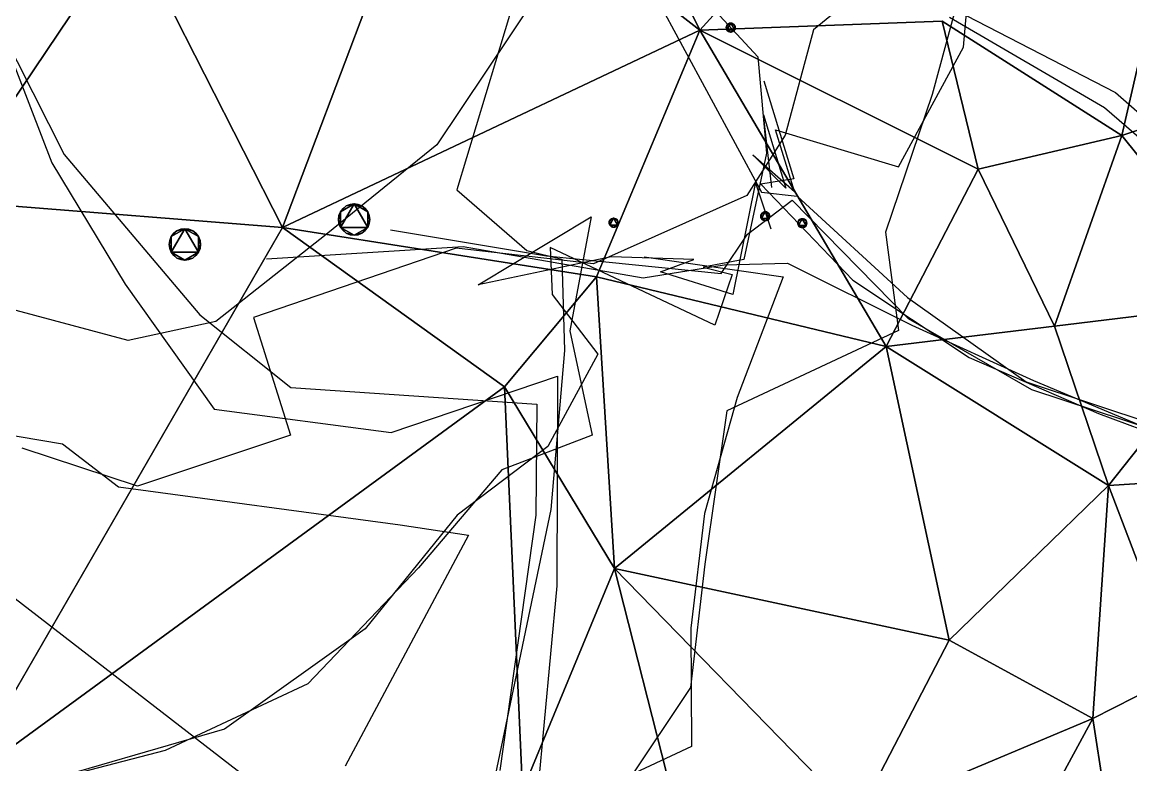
# Model space of a CAD drawing. Header units: metres. Extents: x -1474 to 1301, y -1635 to 1276.
# Drawn here: x -119.9 to 374, y -988.6 to -657.4 of the extents above; entities that cross this region are included whole.
import ezdxf

# ---------------------------------------------------------------- set-up
doc = ezdxf.new("R2010")
doc.units = ezdxf.units.M

msp = doc.modelspace()

# ---------------------------------------------------------------- linework, layer by layer
for p, q in [((64, -569, -2392), (-4, -749, -2420)), ((-4, -749, -2420), (64, -569, -2392)), ((64, -569, -2392), (182, -661, -2390)), ((182, -661, -2390), (64, -569, -2392)), ((138, -571, -2396), (182, -661, -2390)), ((182, -661, -2390), (138, -571, -2396)), ((314.1394, -593.8933, -2500), (232.60669, -660.8932, -2500)), ((299.438, -668.66766, -2500), (305.35022, -602.8741, -2500)), ((-72, -615, -2422), (-154, -737, -2434)), ((-154, -737, -2434), (-72, -615, -2422)), ((-72, -615, -2422), (-4, -749, -2420)), ((-4, -749, -2420), (-72, -615, -2422)), ((109.27551, -614.24927, -2500), (73.693726, -732.2025, -2500)), ((124.752686, -622.368, -2500), (64.733154, -712.20325, -2500)), ((160.5874, -621.78894, -2500), (207.87598, -672.9431, -2500)), ((217, -622, -2412), (182, -661, -2390)), ((182, -661, -2390), (217, -622, -2412)), ((302.12854, -628.40564, -2500), (285.42834, -689.7232, -2500)), ((387, -634, -2390), (370, -708, -2396)), ((370, -708, -2396), (387, -634, -2390)), ((160.9978, -643.5505, -2500), (209.50403, -733.23285, -2500)), ((293.18286, -655.2494, -2500), (362.3313, -695.451, -2500)), ((300.6228, -654.42, -2500), (367.1864, -688.7362, -2500)), ((-129.08875, -661.17786, -2500), (-101.27905, -716.386, -2500)), ((182, -661, -2390), (-4, -749, -2420)), ((-4, -749, -2420), (182, -661, -2390)), ((182, -661, -2390), (136, -771, -2404)), ((136, -771, -2404), (182, -661, -2390)), ((290, -657, -2396), (182, -661, -2390)), ((182, -661, -2390), (290, -657, -2396)), ((182, -661, -2390), (265, -802, -2390)), ((182, -661, -2390), (306, -723, -2402)), ((265, -802, -2390), (182, -661, -2390)), ((306, -723, -2402), (182, -661, -2390)), ((193.80481, -659.3752, -2500), (193.7367, -659.8928, -2500)), ((193.7367, -659.8928, -2500), (193.80481, -660.41046, -2500)), ((194.00464, -658.8928, -2500), (193.80481, -659.3752, -2500)), ((193.80481, -660.41046, -2500), (194.00464, -660.8928, -2500)), ((194.32251, -658.47864, -2500), (194.00464, -658.8928, -2500)), ((194.00464, -660.8928, -2500), (194.32251, -661.307, -2500)), ((194.7367, -658.16077, -2500), (194.32251, -658.47864, -2500)), ((194.32251, -661.307, -2500), (194.7367, -661.6249, -2500)), ((195.21912, -657.961, -2500), (194.7367, -658.16077, -2500)), ((194.7367, -661.6249, -2500), (195.21912, -661.82465, -2500)), ((195.7367, -657.8928, -2500), (195.21912, -657.961, -2500)), ((195.21912, -661.82465, -2500), (195.7367, -661.8928, -2500)), ((196.25427, -657.961, -2500), (195.7367, -657.8928, -2500)), ((195.7367, -661.8928, -2500), (196.25427, -661.82465, -2500)), ((196.7367, -658.16077, -2500), (196.25427, -657.961, -2500)), ((196.25427, -661.82465, -2500), (196.7367, -661.6249, -2500)), ((197.15088, -658.47864, -2500), (196.7367, -658.16077, -2500)), ((196.7367, -661.6249, -2500), (197.15088, -661.307, -2500)), ((197.46875, -658.8928, -2500), (197.15088, -658.47864, -2500)), ((197.15088, -661.307, -2500), (197.46875, -660.8928, -2500)), ((197.66858, -659.3752, -2500), (197.46875, -658.8928, -2500)), ((197.46875, -660.8928, -2500), (197.66858, -660.41046, -2500)), ((197.7367, -659.8928, -2500), (197.66858, -659.3752, -2500)), ((197.66858, -660.41046, -2500), (197.7367, -659.8928, -2500)), ((232.60669, -660.8932, -2500), (220.05933, -707.88385, -2500)), ((290, -657, -2396), (306, -723, -2402)), ((290, -657, -2396), (370, -708, -2396)), ((306, -723, -2402), (290, -657, -2396)), ((370, -708, -2396), (290, -657, -2396)), ((-126.416504, -668.9677, -2500), (-106.663086, -720.09863, -2500)), ((270.41565, -721.9932, -2500), (299.438, -668.66766, -2500)), ((207.87598, -672.9431, -2500), (211.73657, -715.8434, -2500)), ((210.49426, -683.6042, -2500), (223.81982, -727.2731, -2500)), ((285.42834, -689.7232, -2500), (264.70374, -751.13464, -2500)), ((367.1864, -688.7362, -2500), (428.4253, -742.7561, -2500)), ((427, -689, -2396), (370, -708, -2396)), ((370, -708, -2396), (427, -689, -2396)), ((362.3313, -695.451, -2500), (419.05505, -744.7366, -2500)), ((214.05286, -731.0974, -2500), (210.36755, -698.7503, -2500)), ((210.36755, -698.7503, -2500), (220.2655, -731.5341, -2500)), ((224.17029, -732.9578, -2500), (215.62952, -705.5091, -2500)), ((215.62952, -705.5091, -2500), (270.41565, -721.9932, -2500)), ((220.05933, -707.88385, -2500), (202.85718, -734.7643, -2500)), ((370, -708, -2396), (306, -723, -2402)), ((306, -723, -2402), (370, -708, -2396)), ((370, -708, -2396), (340, -793, -2374)), ((340, -793, -2374), (370, -708, -2396)), ((370, -708, -2396), (429, -782, -2376)), ((429, -782, -2376), (370, -708, -2396)), ((64.733154, -712.20325, -2500), (15.522583, -752.0794, -2500)), ((211.73657, -715.8434, -2500), (201.52905, -763.262, -2500)), ((-106.663086, -720.09863, -2500), (-74.00891, -774.3064, -2500)), ((-101.27905, -716.386, -2500), (-40.776123, -787.87866, -2500)), ((220.2655, -731.5341, -2500), (205.6034, -716.6182, -2500)), ((205.6034, -716.6182, -2500), (224.17029, -732.9578, -2500)), ((306, -723, -2402), (265, -802, -2390)), ((265, -802, -2390), (306, -723, -2402)), ((306, -723, -2402), (340, -793, -2374)), ((340, -793, -2374), (306, -723, -2402)), ((206.79431, -728.7477, -2500), (196.63733, -778.9188, -2500)), ((213.76025, -749.70483, -2500), (206.79431, -728.7477, -2500)), ((223.81982, -727.2731, -2500), (209.13196, -729.68134, -2500)), ((209.13196, -729.68134, -2500), (250.16284, -772.4537, -2500)), ((73.693726, -732.2025, -2500), (104.926636, -759.2977, -2500)), ((202.85718, -734.7643, -2500), (134.60767, -765.16455, -2500)), ((209.50403, -733.23285, -2500), (225.28687, -735.0974, -2500)), ((225.28687, -735.0974, -2500), (274.44043, -780.19543, -2500)), ((-4, -749, -2420), (-154, -737, -2434)), ((-154, -737, -2434), (-4, -749, -2420)), ((23.003784, -740.5023, -2500), (21.891357, -741.9521, -2500)), ((24.453491, -739.3899, -2500), (23.003784, -740.5023, -2500)), ((26.141724, -738.6906, -2500), (24.453491, -739.3899, -2500)), ((27.953491, -738.4521, -2500), (26.141724, -738.6906, -2500)), ((29.765259, -738.6906, -2500), (27.953491, -738.4521, -2500)), ((31.453491, -739.3899, -2500), (29.765259, -738.6906, -2500)), ((32.9032, -740.5023, -2500), (31.453491, -739.3899, -2500)), ((34.015625, -741.9521, -2500), (32.9032, -740.5023, -2500)), ((203.23718, -752.00964, -2500), (223.1388, -736.7803, -2500)), ((223.1388, -736.7803, -2500), (274.86182, -789.61536, -2500)), ((21.192017, -743.6404, -2500), (20.953491, -745.4521, -2500)), ((20.953491, -745.4521, -2500), (21.192017, -747.2638, -2500)), ((21.891357, -741.9521, -2500), (21.192017, -743.6404, -2500)), ((34.714966, -743.6404, -2500), (34.015625, -741.9521, -2500)), ((34.95349, -745.4521, -2500), (34.714966, -743.6404, -2500)), ((34.714966, -747.2638, -2500), (34.95349, -745.4521, -2500)), ((83.27551, -774.5646, -2500), (133.51196, -744.1831, -2500)), ((133.51196, -744.1831, -2500), (124.08325, -795.12463, -2500)), ((142.15625, -745.49524, -2500), (141.83838, -745.9094, -2500)), ((142.57043, -745.17737, -2500), (142.15625, -745.49524, -2500)), ((143.05286, -744.97754, -2500), (142.57043, -745.17737, -2500)), ((143.57043, -744.9094, -2500), (143.05286, -744.97754, -2500)), ((144.08801, -744.97754, -2500), (143.57043, -744.9094, -2500)), ((144.57043, -745.17737, -2500), (144.08801, -744.97754, -2500)), ((144.98462, -745.49524, -2500), (144.57043, -745.17737, -2500)), ((145.30249, -745.9094, -2500), (144.98462, -745.49524, -2500)), ((209.22144, -743.47675, -2500), (209.15332, -743.9944, -2500)), ((209.15332, -743.9944, -2500), (209.22144, -744.512, -2500)), ((209.42126, -742.9944, -2500), (209.22144, -743.47675, -2500)), ((209.22144, -744.512, -2500), (209.42126, -744.9944, -2500)), ((209.73914, -742.5802, -2500), (209.42126, -742.9944, -2500)), ((209.42126, -744.9944, -2500), (209.73914, -745.40857, -2500)), ((210.15332, -742.2623, -2500), (209.73914, -742.5802, -2500)), ((209.73914, -745.40857, -2500), (210.15332, -745.72644, -2500)), ((210.63574, -742.0625, -2500), (210.15332, -742.2623, -2500)), ((210.15332, -745.72644, -2500), (210.63574, -745.9263, -2500)), ((211.15332, -741.9944, -2500), (210.63574, -742.0625, -2500)), ((211.6709, -742.0625, -2500), (211.15332, -741.9944, -2500)), ((212.15332, -742.2623, -2500), (211.6709, -742.0625, -2500)), ((211.6709, -745.9263, -2500), (212.15332, -745.72644, -2500)), ((212.5675, -742.5802, -2500), (212.15332, -742.2623, -2500)), ((212.15332, -745.72644, -2500), (212.5675, -745.40857, -2500)), ((212.88538, -742.9944, -2500), (212.5675, -742.5802, -2500)), ((212.5675, -745.40857, -2500), (212.88538, -744.9944, -2500)), ((213.0852, -743.47675, -2500), (212.88538, -742.9944, -2500)), ((212.88538, -744.9944, -2500), (213.0852, -744.512, -2500)), ((213.15332, -743.9944, -2500), (213.0852, -743.47675, -2500)), ((213.0852, -744.512, -2500), (213.15332, -743.9944, -2500)), ((226.203, -745.657, -2500), (225.88513, -746.07117, -2500)), ((226.61719, -745.3391, -2500), (226.203, -745.657, -2500)), ((227.09961, -745.1393, -2500), (226.61719, -745.3391, -2500)), ((227.61719, -745.07117, -2500), (227.09961, -745.1393, -2500)), ((228.13477, -745.1393, -2500), (227.61719, -745.07117, -2500)), ((228.61719, -745.3391, -2500), (228.13477, -745.1393, -2500)), ((229.03137, -745.657, -2500), (228.61719, -745.3391, -2500)), ((229.34924, -746.07117, -2500), (229.03137, -745.657, -2500)), ((-4, -749, -2420), (-147, -997, -2452)), ((-147, -997, -2452), (-4, -749, -2420)), ((-50.967163, -750.4813, -2500), (-52.41687, -751.59375, -2500)), ((-49.27893, -749.782, -2500), (-50.967163, -750.4813, -2500)), ((-47.467163, -749.54346, -2500), (-49.27893, -749.782, -2500)), ((-45.655396, -749.782, -2500), (-47.467163, -749.54346, -2500)), ((-43.967163, -750.4813, -2500), (-45.655396, -749.782, -2500)), ((-42.517456, -751.59375, -2500), (-43.967163, -750.4813, -2500)), ((-4, -749, -2420), (95, -820, -2420)), ((-4, -749, -2420), (136, -771, -2404)), ((95, -820, -2420), (-4, -749, -2420)), ((136, -771, -2404), (-4, -749, -2420)), ((21.192017, -747.2638, -2500), (21.891357, -748.9521, -2500)), ((21.891357, -748.9521, -2500), (23.003784, -750.40186, -2500)), ((23.003784, -750.40186, -2500), (24.453491, -751.5143, -2500)), ((31.453491, -751.5143, -2500), (32.9032, -750.40186, -2500)), ((32.9032, -750.40186, -2500), (34.015625, -748.9521, -2500)), ((34.015625, -748.9521, -2500), (34.714966, -747.2638, -2500)), ((44.192505, -750.06055, -2500), (113.732056, -761.5989, -2500)), ((141.63855, -746.3918, -2500), (141.57043, -746.9094, -2500)), ((141.57043, -746.9094, -2500), (141.63855, -747.42706, -2500)), ((141.83838, -745.9094, -2500), (141.63855, -746.3918, -2500)), ((141.63855, -747.42706, -2500), (141.83838, -747.9094, -2500)), ((141.83838, -747.9094, -2500), (142.15625, -748.3236, -2500)), ((142.15625, -748.3236, -2500), (142.57043, -748.6415, -2500)), ((142.57043, -748.6415, -2500), (143.05286, -748.8413, -2500)), ((143.05286, -748.8413, -2500), (143.57043, -748.9094, -2500)), ((143.57043, -748.9094, -2500), (144.08801, -748.8413, -2500)), ((144.08801, -748.8413, -2500), (144.57043, -748.6415, -2500)), ((144.57043, -748.6415, -2500), (144.98462, -748.3236, -2500)), ((144.98462, -748.3236, -2500), (145.30249, -747.9094, -2500)), ((145.50232, -746.3918, -2500), (145.30249, -745.9094, -2500)), ((145.30249, -747.9094, -2500), (145.50232, -747.42706, -2500)), ((145.57043, -746.9094, -2500), (145.50232, -746.3918, -2500)), ((145.50232, -747.42706, -2500), (145.57043, -746.9094, -2500)), ((210.63574, -745.9263, -2500), (211.15332, -745.9944, -2500)), ((211.15332, -745.9944, -2500), (211.6709, -745.9263, -2500)), ((225.6853, -746.5535, -2500), (225.61719, -747.07117, -2500)), ((225.61719, -747.07117, -2500), (225.6853, -747.5888, -2500)), ((225.88513, -746.07117, -2500), (225.6853, -746.5535, -2500)), ((225.6853, -747.5888, -2500), (225.88513, -748.07117, -2500)), ((225.88513, -748.07117, -2500), (226.203, -748.48535, -2500)), ((226.203, -748.48535, -2500), (226.61719, -748.8032, -2500)), ((226.61719, -748.8032, -2500), (227.09961, -749.00305, -2500)), ((227.09961, -749.00305, -2500), (227.61719, -749.07117, -2500)), ((227.61719, -749.07117, -2500), (228.13477, -749.00305, -2500)), ((228.13477, -749.00305, -2500), (228.61719, -748.8032, -2500)), ((228.61719, -748.8032, -2500), (229.03137, -748.48535, -2500)), ((229.03137, -748.48535, -2500), (229.34924, -748.07117, -2500)), ((229.54907, -746.5535, -2500), (229.34924, -746.07117, -2500)), ((229.34924, -748.07117, -2500), (229.54907, -747.5888, -2500)), ((229.61719, -747.07117, -2500), (229.54907, -746.5535, -2500)), ((229.54907, -747.5888, -2500), (229.61719, -747.07117, -2500)), ((-54.228638, -754.7317, -2500), (-54.467163, -756.54346, -2500)), ((-53.529297, -753.04346, -2500), (-54.228638, -754.7317, -2500)), ((-52.41687, -751.59375, -2500), (-53.529297, -753.04346, -2500)), ((-41.40503, -753.04346, -2500), (-42.517456, -751.59375, -2500)), ((-40.70569, -754.7317, -2500), (-41.40503, -753.04346, -2500)), ((-40.467163, -756.54346, -2500), (-40.70569, -754.7317, -2500)), ((15.522583, -752.0794, -2500), (-33.692627, -790.8686, -2500)), ((24.453491, -751.5143, -2500), (26.141724, -752.21356, -2500)), ((26.141724, -752.21356, -2500), (27.953491, -752.4521, -2500)), ((27.953491, -752.4521, -2500), (29.765259, -752.21356, -2500)), ((29.765259, -752.21356, -2500), (31.453491, -751.5143, -2500)), ((191.49573, -769.4955, -2500), (203.23718, -752.00964, -2500)), ((264.70374, -751.13464, -2500), (270.4181, -794.9751, -2500)), ((-54.467163, -756.54346, -2500), (-54.228638, -758.3552, -2500)), ((-54.228638, -758.3552, -2500), (-53.529297, -760.04346, -2500)), ((-53.529297, -760.04346, -2500), (-52.41687, -761.49316, -2500)), ((-42.517456, -761.49316, -2500), (-41.40503, -760.04346, -2500)), ((-41.40503, -760.04346, -2500), (-40.70569, -758.3552, -2500)), ((-40.70569, -758.3552, -2500), (-40.467163, -756.54346, -2500)), ((73.44031, -758.1941, -2500), (-16.94104, -789.0978, -2500)), ((-11.103516, -762.9869, -2500), (76.5, -757.5482, -2500)), ((134.60767, -765.16455, -2500), (73.44031, -758.1941, -2500)), ((76.5, -757.5482, -2500), (156.79333, -771.3867, -2500)), ((104.926636, -759.2977, -2500), (120.48157, -763.1413, -2500)), ((188.67566, -792.6095, -2500), (115.25134, -757.93506, -2500)), ((115.25134, -757.93506, -2500), (116.141235, -778.8721, -2500)), ((-52.41687, -761.49316, -2500), (-50.967163, -762.6056, -2500)), ((-50.967163, -762.6056, -2500), (-49.27893, -763.30493, -2500)), ((-49.27893, -763.30493, -2500), (-47.467163, -763.54346, -2500)), ((-47.467163, -763.54346, -2500), (-45.655396, -763.30493, -2500)), ((-45.655396, -763.30493, -2500), (-43.967163, -762.6056, -2500)), ((-43.967163, -762.6056, -2500), (-42.517456, -761.49316, -2500)), ((142.53674, -762.0816, -2500), (83.27551, -774.5646, -2500)), ((113.732056, -761.5989, -2500), (191.49573, -769.4955, -2500)), ((120.48157, -763.1413, -2500), (121.711914, -803.7887, -2500)), ((179.34058, -763.30457, -2500), (142.53674, -762.0816, -2500)), ((157.21875, -762.1392, -2500), (219.13818, -771.068, -2500)), ((164.51257, -768.708, -2500), (179.34058, -763.30457, -2500)), ((201.52905, -763.262, -2500), (183.45142, -766.6309, -2500)), ((192.7854, -765.6647, -2500), (221.10669, -764.8692, -2500)), ((221.10669, -764.8692, -2500), (276.4984, -792.5735, -2500)), ((156.79333, -771.3867, -2500), (192.7854, -765.6647, -2500)), ((196.63733, -778.9188, -2500), (164.51257, -768.708, -2500)), ((183.45142, -766.6309, -2500), (196.44238, -769.94666, -2500)), ((196.44238, -769.94666, -2500), (188.67566, -792.6095, -2500)), ((-72.78992, -799.3441, -2500), (-166.77393, -774.16785, -2500)), ((-74.00891, -774.3064, -2500), (-34.438965, -830.00354, -2500)), ((136, -771, -2404), (95, -820, -2420)), ((95, -820, -2420), (136, -771, -2404)), ((136, -771, -2404), (144, -901, -2398)), ((136, -771, -2404), (265, -802, -2390)), ((144, -901, -2398), (136, -771, -2404)), ((265, -802, -2390), (136, -771, -2404)), ((219.13818, -771.068, -2500), (198.66345, -824.7782, -2500)), ((250.16284, -772.4537, -2500), (301.98218, -806.94604, -2500)), ((116.141235, -778.8721, -2500), (136.55847, -805.47253, -2500)), ((274.44043, -780.19543, -2500), (327.42273, -817.7472, -2500)), ((429, -782, -2376), (340, -793, -2374)), ((340, -793, -2374), (429, -782, -2376)), ((429, -782, -2376), (364, -864, -2382)), ((364, -864, -2382), (429, -782, -2376)), ((-40.776123, -787.87866, -2500), (-0.316528, -820.31934, -2500)), ((-16.94104, -789.0978, -2500), (-0.373901, -841.6698, -2500)), ((274.86182, -789.61536, -2500), (329.78418, -821.2804, -2500)), ((-33.692627, -790.8686, -2500), (-72.78992, -799.3441, -2500)), ((124.08325, -795.12463, -2500), (134.03552, -841.5748, -2500)), ((270.4181, -794.9751, -2500), (193.93518, -830.73035, -2500)), ((340, -793, -2374), (265, -802, -2390)), ((265, -802, -2390), (340, -793, -2374)), ((276.4984, -792.5735, -2500), (330.6753, -817.1675, -2500)), ((340, -793, -2374), (364, -864, -2382)), ((364, -864, -2382), (340, -793, -2374)), ((121.711914, -803.7887, -2500), (115.59778, -874.7708, -2500)), ((265, -802, -2390), (144, -901, -2398)), ((144, -901, -2398), (265, -802, -2390)), ((265, -802, -2390), (293, -933, -2414)), ((265, -802, -2390), (364, -864, -2382)), ((293, -933, -2414), (265, -802, -2390)), ((364, -864, -2382), (265, -802, -2390)), ((136.55847, -805.47253, -2500), (114.273926, -846.5813, -2500)), ((301.98218, -806.94604, -2500), (359.65747, -831.9281, -2500)), ((44.50708, -840.39484, -2500), (118.633545, -815.23755, -2500)), ((118.633545, -815.23755, -2500), (118.21838, -908.7099, -2500)), ((327.42273, -817.7472, -2500), (394.57544, -840.1966, -2500)), ((330.6753, -817.1675, -2500), (388.708, -841.57263, -2500)), ((95, -820, -2420), (-147, -997, -2452)), ((-147, -997, -2452), (95, -820, -2420)), ((-0.316528, -820.31934, -2500), (109.405396, -827.7063, -2500)), ((95, -820, -2420), (103, -1000, -2426)), ((95, -820, -2420), (144, -901, -2398)), ((103, -1000, -2426), (95, -820, -2420)), ((144, -901, -2398), (95, -820, -2420)), ((198.66345, -824.7782, -2500), (184.03613, -876.4707, -2500)), ((329.78418, -821.2804, -2500), (393.4662, -842.23645, -2500)), ((-204.40161, -828.433, -2500), (-102.049805, -845.3998, -2500)), ((109.405396, -827.7063, -2500), (108.97949, -877.33765, -2500)), ((-34.438965, -830.00354, -2500), (44.50708, -840.39484, -2500)), ((193.93518, -830.73035, -2500), (184.22412, -899.1233, -2500)), ((359.65747, -831.9281, -2500), (418.09924, -853.8584, -2500)), ((-0.373901, -841.6698, -2500), (-68.586914, -864.2693, -2500)), ((134.03552, -841.5748, -2500), (93.77197, -857.06744, -2500)), ((306, -1246, -2500), (-212, -846, -2500)), ((-68.586914, -864.2693, -2500), (-119.95593, -847.3272, -2500)), ((-102.049805, -845.3998, -2500), (-77.09412, -864.6709, -2500)), ((114.273926, -846.5813, -2500), (73.85803, -877.20215, -2500)), ((93.77197, -857.06744, -2500), (56.670044, -900.6737, -2500)), ((458, -858, -2382), (364, -864, -2382)), ((364, -864, -2382), (458, -858, -2382)), ((364, -864, -2382), (293, -933, -2414)), ((293, -933, -2414), (364, -864, -2382)), ((364, -864, -2382), (357, -968, -2398)), ((357, -968, -2398), (364, -864, -2382)), ((364, -864, -2382), (396, -948, -2406)), ((396, -948, -2406), (364, -864, -2382)), ((-77.09412, -864.6709, -2500), (48.479248, -881.61414, -2500)), ((73.85803, -877.20215, -2500), (32.89453, -927.91486, -2500)), ((115.59778, -874.7708, -2500), (85.422485, -1019.0507, -2500)), ((108.97949, -877.33765, -2500), (92.8512, -991.1839, -2500)), ((184.03613, -876.4707, -2500), (177.96863, -927.5797, -2500)), ((48.479248, -881.61414, -2500), (78.958984, -886.25354, -2500)), ((78.958984, -886.25354, -2500), (23.9646, -989.1781, -2500)), ((56.670044, -900.6737, -2500), (7.390015, -952.5385, -2500)), ((144, -901, -2398), (103, -1000, -2426)), ((103, -1000, -2426), (144, -901, -2398)), ((144, -901, -2398), (174, -1019, -2422)), ((144, -901, -2398), (252, -1012, -2408)), ((174, -1019, -2422), (144, -901, -2398)), ((144, -901, -2398), (293, -933, -2414)), ((252, -1012, -2408), (144, -901, -2398)), ((293, -933, -2414), (144, -901, -2398)), ((184.22412, -899.1233, -2500), (177.78113, -954.1052, -2500)), ((118.21838, -908.7099, -2500), (107.9718, -1019.6899, -2500)), ((32.89453, -927.91486, -2500), (-29.815796, -972.6864, -2500)), ((177.96863, -927.5797, -2500), (178.22363, -980.4134, -2500)), ((293, -933, -2414), (252, -1012, -2408)), ((252, -1012, -2408), (293, -933, -2414)), ((293, -933, -2414), (357, -968, -2398)), ((357, -968, -2398), (293, -933, -2414)), ((396, -948, -2406), (357, -968, -2398)), ((357, -968, -2398), (396, -948, -2406)), ((7.390015, -952.5385, -2500), (-56.26819, -982.22424, -2500)), ((177.78113, -954.1052, -2500), (149.78247, -996.12805, -2500)), ((357, -968, -2398), (252, -1012, -2408)), ((252, -1012, -2408), (357, -968, -2398)), ((357, -968, -2398), (305, -1064, -2416)), ((305, -1064, -2416), (357, -968, -2398)), ((357, -968, -2398), (372, -1064, -2444)), ((372, -1064, -2444), (357, -968, -2398)), ((-29.815796, -972.6864, -2500), (-119.93787, -998.8431, -2500)), ((-56.26819, -982.22424, -2500), (-141.59119, -1004.2971, -2500)), ((178.22363, -980.4134, -2500), (129.29297, -1003.233, -2500))]:
    msp.add_line(p, q)
for points in [[(193.7367, -659.8928, -2500), (193.80481, -659.3752, -2500), (194.00464, -658.8928, -2500), (194.00475, -658.8927, -2500)], [(194.00464, -660.8928, -2500), (193.7367, -659.8928, -2500), (194.00464, -658.8928, -2500), (194.00475, -658.8927, -2500)], [(194.00464, -660.8928, -2500), (193.80481, -660.41046, -2500), (193.7367, -659.8928, -2500), (193.7368, -659.8927, -2500)], [(194.00464, -658.8928, -2500), (194.7367, -658.16077, -2500), (195.7367, -657.8928, -2500), (195.7368, -657.8927, -2500)], [(194.00464, -660.8928, -2500), (194.00464, -658.8928, -2500), (195.7367, -657.8928, -2500), (195.7368, -657.8927, -2500)], [(195.7367, -657.8928, -2500), (197.46875, -660.8928, -2500), (194.00464, -660.8928, -2500), (194.00475, -660.8927, -2500)], [(194.00464, -658.8928, -2500), (194.32251, -658.47864, -2500), (194.7367, -658.16077, -2500), (194.7368, -658.16064, -2500)], [(194.7367, -661.6249, -2500), (194.32251, -661.307, -2500), (194.00464, -660.8928, -2500), (194.00475, -660.8927, -2500)], [(195.7367, -661.8928, -2500), (194.7367, -661.6249, -2500), (194.00464, -660.8928, -2500), (194.00475, -660.8927, -2500)], [(197.46875, -660.8928, -2500), (195.7367, -661.8928, -2500), (194.00464, -660.8928, -2500), (194.00475, -660.8927, -2500)], [(194.7367, -658.16077, -2500), (195.21912, -657.961, -2500), (195.7367, -657.8928, -2500), (195.7368, -657.8927, -2500)], [(195.7367, -661.8928, -2500), (195.21912, -661.82465, -2500), (194.7367, -661.6249, -2500), (194.7368, -661.62476, -2500)], [(195.7367, -657.8928, -2500), (196.25427, -657.961, -2500), (196.7367, -658.16077, -2500), (196.7368, -658.16064, -2500)], [(195.7367, -657.8928, -2500), (196.7367, -658.16077, -2500), (197.46875, -658.8928, -2500), (197.46886, -658.8927, -2500)], [(195.7367, -657.8928, -2500), (197.46875, -658.8928, -2500), (197.46875, -660.8928, -2500), (197.46886, -660.8927, -2500)], [(197.46875, -660.8928, -2500), (196.7367, -661.6249, -2500), (195.7367, -661.8928, -2500), (195.7368, -661.8927, -2500)], [(196.7367, -661.6249, -2500), (196.25427, -661.82465, -2500), (195.7367, -661.8928, -2500), (195.7368, -661.8927, -2500)], [(196.7367, -658.16077, -2500), (197.15088, -658.47864, -2500), (197.46875, -658.8928, -2500), (197.46886, -658.8927, -2500)], [(197.46875, -660.8928, -2500), (197.15088, -661.307, -2500), (196.7367, -661.6249, -2500), (196.7368, -661.62476, -2500)], [(197.46875, -658.8928, -2500), (197.66858, -659.3752, -2500), (197.7367, -659.8928, -2500), (197.7368, -659.8927, -2500)], [(197.46875, -658.8928, -2500), (197.7367, -659.8928, -2500), (197.46875, -660.8928, -2500), (197.46886, -660.8927, -2500)], [(197.7367, -659.8928, -2500), (197.66858, -660.41046, -2500), (197.46875, -660.8928, -2500), (197.46886, -660.8927, -2500)], [(21.891357, -741.9521, -2500), (24.453491, -739.3899, -2500), (27.953491, -738.4521, -2500), (27.95359, -738.45197, -2500)], [(21.891357, -748.9521, -2500), (21.891357, -741.9521, -2500), (27.953491, -738.4521, -2500), (27.95359, -738.45197, -2500)], [(27.953491, -738.4521, -2500), (34.015625, -748.9521, -2500), (21.891357, -748.9521, -2500), (21.891457, -748.95197, -2500)], [(21.891357, -741.9521, -2500), (23.003784, -740.5023, -2500), (24.453491, -739.3899, -2500), (24.45359, -739.3898, -2500)], [(24.453491, -739.3899, -2500), (26.141724, -738.6906, -2500), (27.953491, -738.4521, -2500), (27.95359, -738.45197, -2500)], [(27.953491, -738.4521, -2500), (29.765259, -738.6906, -2500), (31.453491, -739.3899, -2500), (31.45359, -739.3898, -2500)], [(27.953491, -738.4521, -2500), (31.453491, -739.3899, -2500), (34.015625, -741.9521, -2500), (34.015724, -741.95197, -2500)], [(27.953491, -738.4521, -2500), (34.015625, -741.9521, -2500), (34.015625, -748.9521, -2500), (34.015724, -748.95197, -2500)], [(31.453491, -739.3899, -2500), (32.9032, -740.5023, -2500), (34.015625, -741.9521, -2500), (34.015724, -741.95197, -2500)], [(20.953491, -745.4521, -2500), (21.192017, -743.6404, -2500), (21.891357, -741.9521, -2500), (21.891457, -741.95197, -2500)], [(21.891357, -748.9521, -2500), (20.953491, -745.4521, -2500), (21.891357, -741.9521, -2500), (21.891457, -741.95197, -2500)], [(21.891357, -748.9521, -2500), (21.192017, -747.2638, -2500), (20.953491, -745.4521, -2500), (20.95359, -745.45197, -2500)], [(34.015625, -741.9521, -2500), (34.714966, -743.6404, -2500), (34.95349, -745.4521, -2500), (34.95359, -745.45197, -2500)], [(34.015625, -741.9521, -2500), (34.95349, -745.4521, -2500), (34.015625, -748.9521, -2500), (34.015724, -748.95197, -2500)], [(34.95349, -745.4521, -2500), (34.714966, -747.2638, -2500), (34.015625, -748.9521, -2500), (34.015724, -748.95197, -2500)], [(141.83838, -745.9094, -2500), (142.57043, -745.17737, -2500), (143.57043, -744.9094, -2500), (143.57054, -744.9093, -2500)], [(141.83838, -747.9094, -2500), (141.83838, -745.9094, -2500), (143.57043, -744.9094, -2500), (143.57054, -744.9093, -2500)], [(143.57043, -744.9094, -2500), (145.30249, -747.9094, -2500), (141.83838, -747.9094, -2500), (141.83849, -747.9093, -2500)], [(141.83838, -745.9094, -2500), (142.15625, -745.49524, -2500), (142.57043, -745.17737, -2500), (142.57054, -745.17725, -2500)], [(142.57043, -745.17737, -2500), (143.05286, -744.97754, -2500), (143.57043, -744.9094, -2500), (143.57054, -744.9093, -2500)], [(143.57043, -744.9094, -2500), (144.08801, -744.97754, -2500), (144.57043, -745.17737, -2500), (144.57054, -745.17725, -2500)], [(143.57043, -744.9094, -2500), (144.57043, -745.17737, -2500), (145.30249, -745.9094, -2500), (145.3026, -745.9093, -2500)], [(143.57043, -744.9094, -2500), (145.30249, -745.9094, -2500), (145.30249, -747.9094, -2500), (145.3026, -747.9093, -2500)], [(144.57043, -745.17737, -2500), (144.98462, -745.49524, -2500), (145.30249, -745.9094, -2500), (145.3026, -745.9093, -2500)], [(209.15332, -743.9944, -2500), (209.22144, -743.47675, -2500), (209.42126, -742.9944, -2500), (209.42137, -742.99426, -2500)], [(209.42126, -744.9944, -2500), (209.15332, -743.9944, -2500), (209.42126, -742.9944, -2500), (209.42137, -742.99426, -2500)], [(209.42126, -744.9944, -2500), (209.22144, -744.512, -2500), (209.15332, -743.9944, -2500), (209.15343, -743.99426, -2500)], [(209.42126, -742.9944, -2500), (210.15332, -742.2623, -2500), (211.15332, -741.9944, -2500), (211.15343, -741.99426, -2500)], [(209.42126, -744.9944, -2500), (209.42126, -742.9944, -2500), (211.15332, -741.9944, -2500), (211.15343, -741.99426, -2500)], [(211.15332, -741.9944, -2500), (212.88538, -744.9944, -2500), (209.42126, -744.9944, -2500), (209.42137, -744.99426, -2500)], [(209.42126, -742.9944, -2500), (209.73914, -742.5802, -2500), (210.15332, -742.2623, -2500), (210.15343, -742.2622, -2500)], [(210.15332, -745.72644, -2500), (209.73914, -745.40857, -2500), (209.42126, -744.9944, -2500), (209.42137, -744.99426, -2500)], [(211.15332, -745.9944, -2500), (210.15332, -745.72644, -2500), (209.42126, -744.9944, -2500), (209.42137, -744.99426, -2500)], [(212.88538, -744.9944, -2500), (211.15332, -745.9944, -2500), (209.42126, -744.9944, -2500), (209.42137, -744.99426, -2500)], [(210.15332, -742.2623, -2500), (210.63574, -742.0625, -2500), (211.15332, -741.9944, -2500), (211.15343, -741.99426, -2500)], [(211.15332, -745.9944, -2500), (210.63574, -745.9263, -2500), (210.15332, -745.72644, -2500), (210.15343, -745.7263, -2500)], [(211.15332, -741.9944, -2500), (211.6709, -742.0625, -2500), (212.15332, -742.2623, -2500), (212.15343, -742.2622, -2500)], [(211.15332, -741.9944, -2500), (212.15332, -742.2623, -2500), (212.88538, -742.9944, -2500), (212.88548, -742.99426, -2500)], [(211.15332, -741.9944, -2500), (212.88538, -742.9944, -2500), (212.88538, -744.9944, -2500), (212.88548, -744.99426, -2500)], [(212.88538, -744.9944, -2500), (212.15332, -745.72644, -2500), (211.15332, -745.9944, -2500), (211.15343, -745.99426, -2500)], [(212.15332, -745.72644, -2500), (211.6709, -745.9263, -2500), (211.15332, -745.9944, -2500), (211.15343, -745.99426, -2500)], [(212.15332, -742.2623, -2500), (212.5675, -742.5802, -2500), (212.88538, -742.9944, -2500), (212.88548, -742.99426, -2500)], [(212.88538, -744.9944, -2500), (212.5675, -745.40857, -2500), (212.15332, -745.72644, -2500), (212.15343, -745.7263, -2500)], [(212.88538, -742.9944, -2500), (213.0852, -743.47675, -2500), (213.15332, -743.9944, -2500), (213.15343, -743.99426, -2500)], [(212.88538, -742.9944, -2500), (213.15332, -743.9944, -2500), (212.88538, -744.9944, -2500), (212.88548, -744.99426, -2500)], [(213.15332, -743.9944, -2500), (213.0852, -744.512, -2500), (212.88538, -744.9944, -2500), (212.88548, -744.99426, -2500)], [(225.88513, -746.07117, -2500), (226.61719, -745.3391, -2500), (227.61719, -745.07117, -2500), (227.6173, -745.07104, -2500)], [(225.88513, -748.07117, -2500), (225.88513, -746.07117, -2500), (227.61719, -745.07117, -2500), (227.6173, -745.07104, -2500)], [(227.61719, -745.07117, -2500), (229.34924, -748.07117, -2500), (225.88513, -748.07117, -2500), (225.88524, -748.07104, -2500)], [(225.88513, -746.07117, -2500), (226.203, -745.657, -2500), (226.61719, -745.3391, -2500), (226.6173, -745.339, -2500)], [(226.61719, -745.3391, -2500), (227.09961, -745.1393, -2500), (227.61719, -745.07117, -2500), (227.6173, -745.07104, -2500)], [(227.61719, -745.07117, -2500), (228.13477, -745.1393, -2500), (228.61719, -745.3391, -2500), (228.6173, -745.339, -2500)], [(227.61719, -745.07117, -2500), (228.61719, -745.3391, -2500), (229.34924, -746.07117, -2500), (229.34935, -746.07104, -2500)], [(227.61719, -745.07117, -2500), (229.34924, -746.07117, -2500), (229.34924, -748.07117, -2500), (229.34935, -748.07104, -2500)], [(228.61719, -745.3391, -2500), (229.03137, -745.657, -2500), (229.34924, -746.07117, -2500), (229.34935, -746.07104, -2500)], [(-53.529297, -753.04346, -2500), (-50.967163, -750.4813, -2500), (-47.467163, -749.54346, -2500), (-47.467064, -749.54333, -2500)], [(-53.529297, -760.04346, -2500), (-53.529297, -753.04346, -2500), (-47.467163, -749.54346, -2500), (-47.467064, -749.54333, -2500)], [(-47.467163, -749.54346, -2500), (-41.40503, -760.04346, -2500), (-53.529297, -760.04346, -2500), (-53.529198, -760.04333, -2500)], [(-53.529297, -753.04346, -2500), (-52.41687, -751.59375, -2500), (-50.967163, -750.4813, -2500), (-50.967064, -750.4812, -2500)], [(-50.967163, -750.4813, -2500), (-49.27893, -749.782, -2500), (-47.467163, -749.54346, -2500), (-47.467064, -749.54333, -2500)], [(-47.467163, -749.54346, -2500), (-45.655396, -749.782, -2500), (-43.967163, -750.4813, -2500), (-43.967064, -750.4812, -2500)], [(-47.467163, -749.54346, -2500), (-43.967163, -750.4813, -2500), (-41.40503, -753.04346, -2500), (-41.40493, -753.04333, -2500)], [(-47.467163, -749.54346, -2500), (-41.40503, -753.04346, -2500), (-41.40503, -760.04346, -2500), (-41.40493, -760.04333, -2500)], [(-43.967163, -750.4813, -2500), (-42.517456, -751.59375, -2500), (-41.40503, -753.04346, -2500), (-41.40493, -753.04333, -2500)], [(24.453491, -751.5143, -2500), (23.003784, -750.40186, -2500), (21.891357, -748.9521, -2500), (21.891457, -748.95197, -2500)], [(27.953491, -752.4521, -2500), (24.453491, -751.5143, -2500), (21.891357, -748.9521, -2500), (21.891457, -748.95197, -2500)], [(34.015625, -748.9521, -2500), (27.953491, -752.4521, -2500), (21.891357, -748.9521, -2500), (21.891457, -748.95197, -2500)], [(34.015625, -748.9521, -2500), (31.453491, -751.5143, -2500), (27.953491, -752.4521, -2500), (27.95359, -752.45197, -2500)], [(34.015625, -748.9521, -2500), (32.9032, -750.40186, -2500), (31.453491, -751.5143, -2500), (31.45359, -751.51416, -2500)], [(141.57043, -746.9094, -2500), (141.63855, -746.3918, -2500), (141.83838, -745.9094, -2500), (141.83849, -745.9093, -2500)], [(141.83838, -747.9094, -2500), (141.57043, -746.9094, -2500), (141.83838, -745.9094, -2500), (141.83849, -745.9093, -2500)], [(141.83838, -747.9094, -2500), (141.63855, -747.42706, -2500), (141.57043, -746.9094, -2500), (141.57054, -746.9093, -2500)], [(142.57043, -748.6415, -2500), (142.15625, -748.3236, -2500), (141.83838, -747.9094, -2500), (141.83849, -747.9093, -2500)], [(143.57043, -748.9094, -2500), (142.57043, -748.6415, -2500), (141.83838, -747.9094, -2500), (141.83849, -747.9093, -2500)], [(145.30249, -747.9094, -2500), (143.57043, -748.9094, -2500), (141.83838, -747.9094, -2500), (141.83849, -747.9093, -2500)], [(143.57043, -748.9094, -2500), (143.05286, -748.8413, -2500), (142.57043, -748.6415, -2500), (142.57054, -748.64136, -2500)], [(145.30249, -747.9094, -2500), (144.57043, -748.6415, -2500), (143.57043, -748.9094, -2500), (143.57054, -748.9093, -2500)], [(144.57043, -748.6415, -2500), (144.08801, -748.8413, -2500), (143.57043, -748.9094, -2500), (143.57054, -748.9093, -2500)], [(145.30249, -747.9094, -2500), (144.98462, -748.3236, -2500), (144.57043, -748.6415, -2500), (144.57054, -748.64136, -2500)], [(145.30249, -745.9094, -2500), (145.50232, -746.3918, -2500), (145.57043, -746.9094, -2500), (145.57054, -746.9093, -2500)], [(145.30249, -745.9094, -2500), (145.57043, -746.9094, -2500), (145.30249, -747.9094, -2500), (145.3026, -747.9093, -2500)], [(145.57043, -746.9094, -2500), (145.50232, -747.42706, -2500), (145.30249, -747.9094, -2500), (145.3026, -747.9093, -2500)], [(225.61719, -747.07117, -2500), (225.6853, -746.5535, -2500), (225.88513, -746.07117, -2500), (225.88524, -746.07104, -2500)], [(225.88513, -748.07117, -2500), (225.61719, -747.07117, -2500), (225.88513, -746.07117, -2500), (225.88524, -746.07104, -2500)], [(225.88513, -748.07117, -2500), (225.6853, -747.5888, -2500), (225.61719, -747.07117, -2500), (225.6173, -747.07104, -2500)], [(226.61719, -748.8032, -2500), (226.203, -748.48535, -2500), (225.88513, -748.07117, -2500), (225.88524, -748.07104, -2500)], [(227.61719, -749.07117, -2500), (226.61719, -748.8032, -2500), (225.88513, -748.07117, -2500), (225.88524, -748.07104, -2500)], [(229.34924, -748.07117, -2500), (227.61719, -749.07117, -2500), (225.88513, -748.07117, -2500), (225.88524, -748.07104, -2500)], [(227.61719, -749.07117, -2500), (227.09961, -749.00305, -2500), (226.61719, -748.8032, -2500), (226.6173, -748.8031, -2500)], [(229.34924, -748.07117, -2500), (228.61719, -748.8032, -2500), (227.61719, -749.07117, -2500), (227.6173, -749.07104, -2500)], [(228.61719, -748.8032, -2500), (228.13477, -749.00305, -2500), (227.61719, -749.07117, -2500), (227.6173, -749.07104, -2500)], [(229.34924, -748.07117, -2500), (229.03137, -748.48535, -2500), (228.61719, -748.8032, -2500), (228.6173, -748.8031, -2500)], [(229.34924, -746.07117, -2500), (229.54907, -746.5535, -2500), (229.61719, -747.07117, -2500), (229.6173, -747.07104, -2500)], [(229.34924, -746.07117, -2500), (229.61719, -747.07117, -2500), (229.34924, -748.07117, -2500), (229.34935, -748.07104, -2500)], [(229.61719, -747.07117, -2500), (229.54907, -747.5888, -2500), (229.34924, -748.07117, -2500), (229.34935, -748.07104, -2500)], [(-54.467163, -756.54346, -2500), (-54.228638, -754.7317, -2500), (-53.529297, -753.04346, -2500), (-53.529198, -753.04333, -2500)], [(-53.529297, -760.04346, -2500), (-54.467163, -756.54346, -2500), (-53.529297, -753.04346, -2500), (-53.529198, -753.04333, -2500)], [(-41.40503, -753.04346, -2500), (-40.70569, -754.7317, -2500), (-40.467163, -756.54346, -2500), (-40.467064, -756.54333, -2500)], [(-41.40503, -753.04346, -2500), (-40.467163, -756.54346, -2500), (-41.40503, -760.04346, -2500), (-41.40493, -760.04333, -2500)], [(27.953491, -752.4521, -2500), (26.141724, -752.21356, -2500), (24.453491, -751.5143, -2500), (24.45359, -751.51416, -2500)], [(31.453491, -751.5143, -2500), (29.765259, -752.21356, -2500), (27.953491, -752.4521, -2500), (27.95359, -752.45197, -2500)], [(-53.529297, -760.04346, -2500), (-54.228638, -758.3552, -2500), (-54.467163, -756.54346, -2500), (-54.467064, -756.54333, -2500)], [(-50.967163, -762.6056, -2500), (-52.41687, -761.49316, -2500), (-53.529297, -760.04346, -2500), (-53.529198, -760.04333, -2500)], [(-47.467163, -763.54346, -2500), (-50.967163, -762.6056, -2500), (-53.529297, -760.04346, -2500), (-53.529198, -760.04333, -2500)], [(-41.40503, -760.04346, -2500), (-47.467163, -763.54346, -2500), (-53.529297, -760.04346, -2500), (-53.529198, -760.04333, -2500)], [(-41.40503, -760.04346, -2500), (-43.967163, -762.6056, -2500), (-47.467163, -763.54346, -2500), (-47.467064, -763.54333, -2500)], [(-41.40503, -760.04346, -2500), (-42.517456, -761.49316, -2500), (-43.967163, -762.6056, -2500), (-43.967064, -762.60547, -2500)], [(-40.467163, -756.54346, -2500), (-40.70569, -758.3552, -2500), (-41.40503, -760.04346, -2500), (-41.40493, -760.04333, -2500)], [(-47.467163, -763.54346, -2500), (-49.27893, -763.30493, -2500), (-50.967163, -762.6056, -2500), (-50.967064, -762.60547, -2500)], [(-43.967163, -762.6056, -2500), (-45.655396, -763.30493, -2500), (-47.467163, -763.54346, -2500), (-47.467064, -763.54333, -2500)]]:
    msp.add_3dface(points)

doc.saveas('drawing.dxf')
